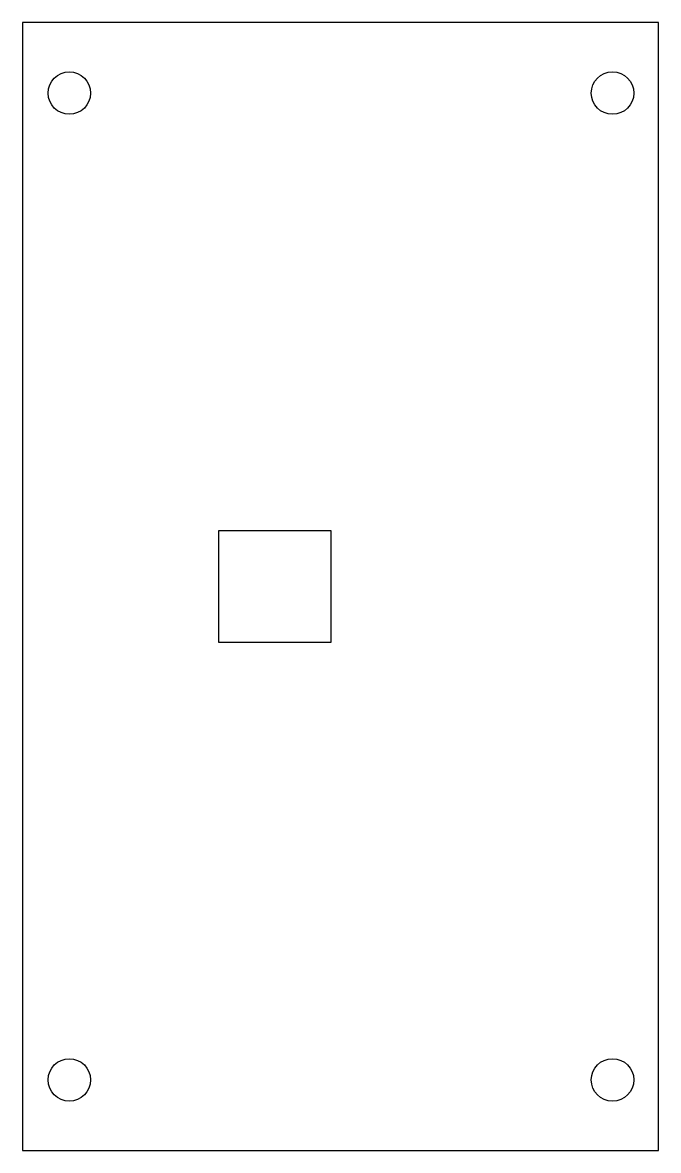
# Model space of a CAD drawing. Header units: millimetres. Extents: x -11.3 to 17.1, y -25.2 to 25.2.
import ezdxf

# ---------------------------------------------------------------- set-up
doc = ezdxf.new("R2010")
doc.units = ezdxf.units.MM
doc.layers.get('0').update_dxf_attribs({"linetype": 'CONTINUOUS'})

msp = doc.modelspace()

# ---------------------------------------------------------------- linework, layer by layer
for points in [[(-11.27, 25.2), (-11.27, -25.2), (17.13, -25.2), (17.13, 25.2)], [(-2.5, -2.5), (-2.5, 2.5), (2.5, 2.5), (2.5, -2.5)]]:
    msp.add_lwpolyline(points, close=True)
for centre in [(-9.181, 22.05), (15.08, 22.05), (-9.181, -22.05), (15.08, -22.05)]:
    msp.add_circle(centre, 0.95)

doc.saveas('drawing.dxf')
